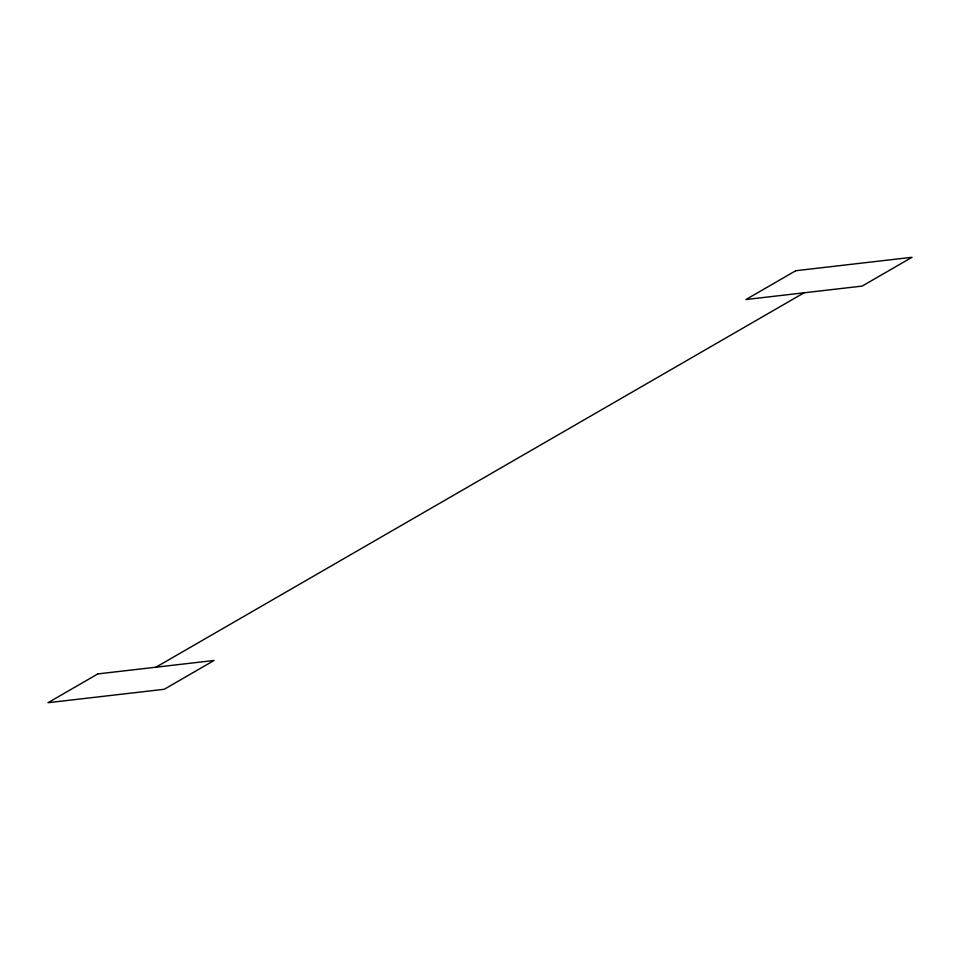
<?xml version="1.0" encoding="UTF-8"?>
<svg xmlns="http://www.w3.org/2000/svg" width="960" height="960" viewBox="0 0 960 960"><rect width="100%" height="100%" fill="white"/><g stroke="black" fill="none" stroke-linecap="round" stroke-linejoin="round"><path stroke-width="1.44" d="M155.964 667.188L804.036 292.812M97.848 673.908L48 702.708L164.22 689.28L214.068 660.48L97.848 673.908M795.78 270.72L745.932 299.52L862.152 286.092L912 257.292L795.78 270.72"/></g></svg>
